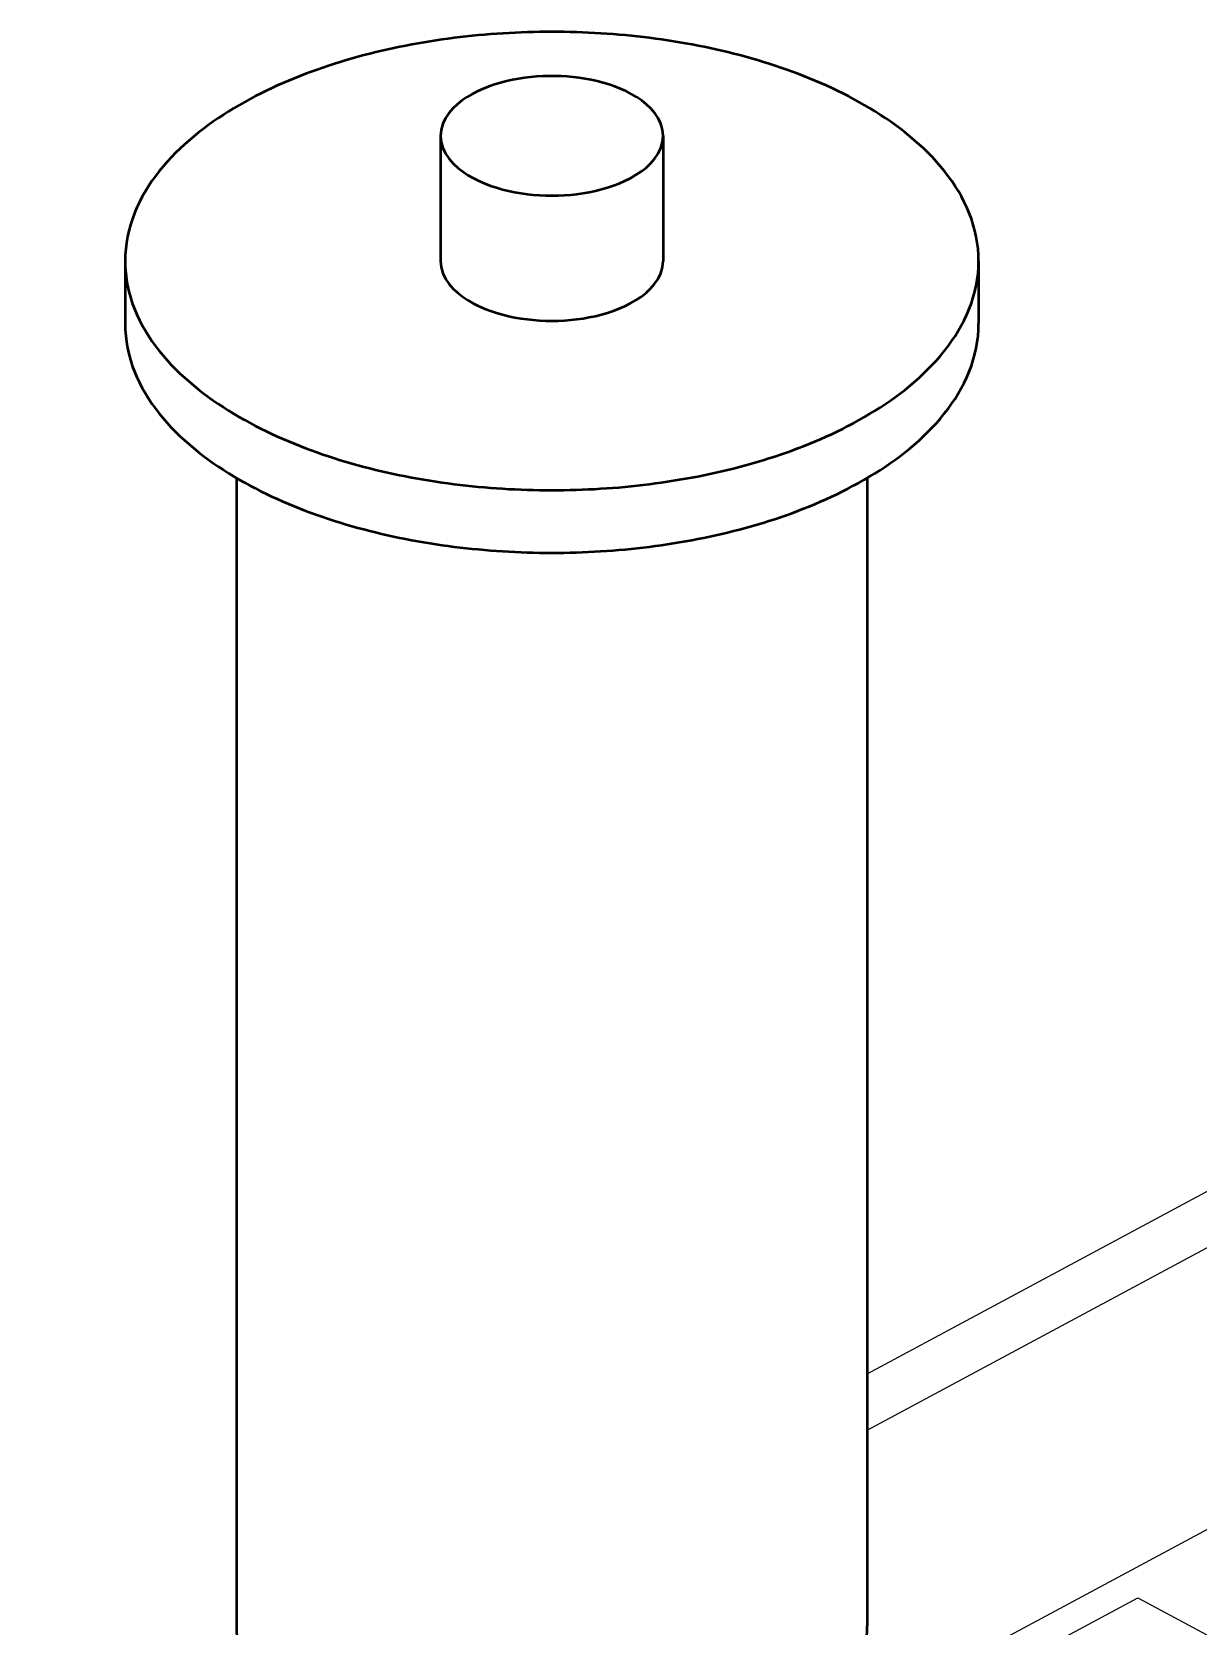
# Model space of a CAD drawing. Header units: millimetres. Extents: x 0 to 841, y 0 to 594.
# Drawn here: x 240.72 to 263.63, y 398.52 to 429.85 of the extents above; entities that cross this region are included whole.
import ezdxf

# ---------------------------------------------------------------- set-up
doc = ezdxf.new("R2010")
doc.units = ezdxf.units.MM
doc.layers.add('FINA', color=7, linetype='CONTINUOUS', lineweight=25)
doc.layers.add('VIS', color=7, linetype='CONTINUOUS', lineweight=50)

msp = doc.modelspace()

# ---------------------------------------------------------------- linework, layer by layer
at = {"layer": 'FINA'}
for points in [[(259.321, 425.346), (259.318, 425.466), (259.309, 425.586), (259.294, 425.706), (259.273, 425.824), (259.247, 425.942), (259.215, 426.058), (259.178, 426.172), (259.136, 426.285), (259.089, 426.396), (259.038, 426.505), (258.982, 426.612), (258.923, 426.716), (258.859, 426.819), (258.792, 426.919), (258.722, 427.016), (258.649, 427.112), (258.572, 427.205), (258.493, 427.296), (258.412, 427.384), (258.328, 427.471), (258.242, 427.555), (258.154, 427.637), (258.064, 427.717), (257.972, 427.795), (257.878, 427.87), (257.783, 427.944), (257.687, 428.016), (257.589, 428.086), (257.489, 428.154), (257.389, 428.22), (257.287, 428.285), (257.185, 428.348), (257.081, 428.409), (256.976, 428.468), (256.871, 428.526), (256.764, 428.582), (256.657, 428.637), (256.549, 428.69), (256.44, 428.742), (256.331, 428.792), (256.221, 428.841), (256.11, 428.888), (255.999, 428.935), (255.887, 428.979), (255.775, 429.023), (255.662, 429.065), (255.549, 429.105), (255.435, 429.145), (255.321, 429.183), (255.206, 429.22), (255.091, 429.256), (254.976, 429.291), (254.86, 429.324), (254.745, 429.357), (254.628, 429.388), (254.512, 429.418), (254.395, 429.447), (254.278, 429.475), (254.16, 429.502), (254.043, 429.528), (253.925, 429.552), (253.807, 429.576), (253.689, 429.598), (253.57, 429.62), (253.452, 429.641), (253.333, 429.66), (253.214, 429.679), (253.095, 429.696), (252.975, 429.713), (252.856, 429.728), (252.737, 429.743), (252.617, 429.757), (252.497, 429.769), (252.377, 429.781), (252.258, 429.792), (252.138, 429.802), (252.018, 429.81), (251.897, 429.818), (251.777, 429.825), (251.657, 429.831), (251.537, 429.837), (251.416, 429.841), (251.296, 429.844), (251.176, 429.846), (251.055, 429.848), (250.935, 429.848), (250.814, 429.848), (250.694, 429.846), (250.574, 429.844), (250.453, 429.841), (250.333, 429.837), (250.213, 429.831), (250.093, 429.825), (249.972, 429.818), (249.852, 429.81), (249.732, 429.802), (249.612, 429.792), (249.492, 429.781), (249.372, 429.769), (249.253, 429.757), (249.133, 429.743), (249.014, 429.728), (248.894, 429.713), (248.775, 429.696), (248.656, 429.679), (248.537, 429.66), (248.418, 429.641), (248.3, 429.62), (248.181, 429.598), (248.063, 429.576), (247.945, 429.552), (247.827, 429.528), (247.709, 429.502), (247.592, 429.475), (247.475, 429.447), (247.358, 429.418), (247.242, 429.388), (247.125, 429.357), (247.009, 429.324), (246.894, 429.291), (246.778, 429.256), (246.663, 429.22), (246.549, 429.183), (246.435, 429.145), (246.321, 429.105), (246.208, 429.065), (246.095, 429.023), (245.983, 428.979), (245.871, 428.935), (245.76, 428.888), (245.649, 428.841), (245.539, 428.792), (245.43, 428.742), (245.321, 428.69), (245.213, 428.637), (245.106, 428.582), (244.999, 428.526), (244.894, 428.468), (244.789, 428.409), (244.685, 428.348), (244.582, 428.285), (244.481, 428.22), (244.38, 428.154), (244.281, 428.086), (244.183, 428.016), (244.087, 427.944), (243.991, 427.87), (243.898, 427.795), (243.806, 427.717), (243.716, 427.637), (243.628, 427.555), (243.542, 427.471), (243.458, 427.384), (243.376, 427.296), (243.297, 427.205), (243.221, 427.112), (243.148, 427.016), (243.077, 426.919), (243.01, 426.819), (242.947, 426.716), (242.887, 426.612), (242.832, 426.505), (242.78, 426.396), (242.734, 426.285), (242.692, 426.172), (242.655, 426.058), (242.623, 425.942), (242.597, 425.824), (242.576, 425.706), (242.561, 425.586), (242.552, 425.466), (242.549, 425.346)], [(253.122, 427.807), (253.111, 427.926), (253.078, 428.041), (253.027, 428.15), (252.961, 428.25), (252.883, 428.341), (252.796, 428.424), (252.702, 428.499), (252.603, 428.566), (252.5, 428.627), (252.393, 428.682), (252.284, 428.731), (252.172, 428.775), (252.058, 428.814), (251.943, 428.849), (251.827, 428.879), (251.71, 428.905), (251.592, 428.927), (251.473, 428.945), (251.354, 428.959), (251.235, 428.97), (251.115, 428.977), (250.995, 428.981), (250.875, 428.981), (250.755, 428.977), (250.635, 428.97), (250.515, 428.959), (250.396, 428.945), (250.278, 428.927), (250.16, 428.905), (250.042, 428.879), (249.926, 428.849), (249.811, 428.814), (249.698, 428.775), (249.586, 428.731), (249.477, 428.682), (249.37, 428.627), (249.266, 428.566), (249.167, 428.499), (249.074, 428.424), (248.987, 428.341), (248.909, 428.25), (248.843, 428.15), (248.791, 428.041), (248.759, 427.926), (248.747, 427.807)], [(248.747, 427.807), (248.759, 427.684), (248.793, 427.567), (248.847, 427.456), (248.916, 427.355), (248.997, 427.262), (249.087, 427.178), (249.183, 427.103), (249.286, 427.035), (249.392, 426.974), (249.502, 426.919), (249.615, 426.87), (249.73, 426.826), (249.847, 426.788), (249.965, 426.754), (250.084, 426.725), (250.204, 426.7), (250.325, 426.679), (250.447, 426.662), (250.569, 426.649), (250.692, 426.639), (250.814, 426.634), (250.937, 426.632), (251.06, 426.634), (251.183, 426.64), (251.305, 426.649), (251.428, 426.662), (251.549, 426.679), (251.67, 426.7), (251.791, 426.726), (251.91, 426.755), (252.028, 426.789), (252.145, 426.828), (252.259, 426.872), (252.372, 426.921), (252.482, 426.976)], [(248.747, 427.807), (248.747, 425.346)], [(252.482, 426.976), (252.588, 427.037), (252.689, 427.105), (252.786, 427.18), (252.875, 427.264), (252.955, 427.356), (253.024, 427.458), (253.077, 427.568), (253.111, 427.685), (253.122, 427.807)], [(253.122, 427.807), (253.122, 425.346)], [(242.549, 425.346), (242.552, 425.226), (242.561, 425.106), (242.576, 424.986), (242.596, 424.868), (242.623, 424.75), (242.654, 424.634), (242.691, 424.52), (242.733, 424.407), (242.78, 424.296), (242.832, 424.187), (242.887, 424.08), (242.947, 423.976), (243.01, 423.874), (243.077, 423.774), (243.147, 423.676), (243.221, 423.58), (243.297, 423.487), (243.376, 423.397), (243.457, 423.308), (243.541, 423.222), (243.627, 423.137), (243.715, 423.055), (243.805, 422.976), (243.897, 422.898), (243.99, 422.822), (244.085, 422.748), (244.182, 422.676), (244.28, 422.606), (244.379, 422.538), (244.48, 422.472), (244.581, 422.407), (244.684, 422.345), (244.787, 422.284), (244.892, 422.224), (244.998, 422.166), (245.104, 422.11), (245.211, 422.055), (245.319, 422.002), (245.428, 421.95), (245.537, 421.9), (245.647, 421.851), (245.758, 421.804), (245.869, 421.758), (245.981, 421.713), (246.093, 421.67), (246.206, 421.628), (246.319, 421.587), (246.433, 421.547), (246.547, 421.509), (246.661, 421.472), (246.776, 421.436), (246.891, 421.402), (247.007, 421.368), (247.123, 421.336), (247.239, 421.304), (247.355, 421.274), (247.472, 421.245), (247.589, 421.217), (247.707, 421.191), (247.824, 421.165), (247.942, 421.14), (248.06, 421.116), (248.178, 421.094), (248.296, 421.072), (248.415, 421.052), (248.534, 421.032), (248.653, 421.013), (248.772, 420.996), (248.891, 420.979), (249.01, 420.964), (249.13, 420.949), (249.249, 420.935), (249.369, 420.923), (249.489, 420.911), (249.608, 420.9), (249.728, 420.89), (249.848, 420.881), (249.968, 420.873), (250.089, 420.866), (250.209, 420.86), (250.329, 420.855), (250.449, 420.851), (250.57, 420.848), (250.69, 420.845), (250.81, 420.844), (250.931, 420.843), (251.051, 420.844), (251.171, 420.845), (251.292, 420.848), (251.412, 420.851), (251.532, 420.855), (251.652, 420.86), (251.773, 420.866), (251.893, 420.873), (252.013, 420.881), (252.133, 420.89), (252.253, 420.899), (252.373, 420.91), (252.492, 420.922), (252.612, 420.934), (252.732, 420.948), (252.851, 420.963), (252.97, 420.978), (253.09, 420.995), (253.209, 421.012), (253.328, 421.031), (253.446, 421.05), (253.565, 421.071), (253.683, 421.092), (253.801, 421.115), (253.919, 421.138), (254.037, 421.163), (254.155, 421.189), (254.272, 421.215), (254.389, 421.243), (254.506, 421.272), (254.623, 421.302), (254.739, 421.333), (254.855, 421.366), (254.97, 421.399), (255.086, 421.434), (255.2, 421.469), (255.315, 421.506), (255.429, 421.545), (255.543, 421.584), (255.656, 421.625), (255.769, 421.667), (255.881, 421.71), (255.993, 421.755), (256.104, 421.801), (256.215, 421.848), (256.325, 421.897), (256.434, 421.947), (256.543, 421.998), (256.651, 422.051), (256.758, 422.106), (256.865, 422.162)], [(242.549, 425.346), (242.549, 424.115)], [(248.747, 425.346), (248.759, 425.224), (248.793, 425.106), (248.847, 424.995), (248.916, 424.894), (248.997, 424.801), (249.087, 424.718), (249.183, 424.642), (249.286, 424.574), (249.392, 424.513), (249.502, 424.458), (249.615, 424.409), (249.73, 424.366), (249.847, 424.327), (249.965, 424.293), (250.084, 424.264), (250.204, 424.239), (250.325, 424.218), (250.447, 424.201), (250.569, 424.188), (250.692, 424.179), (250.814, 424.173), (250.937, 424.171), (251.06, 424.173), (251.183, 424.179), (251.305, 424.188), (251.428, 424.201), (251.549, 424.219), (251.67, 424.24), (251.791, 424.265), (251.91, 424.294), (252.028, 424.328), (252.145, 424.367), (252.259, 424.411), (252.372, 424.46), (252.482, 424.515)], [(252.482, 424.515), (252.588, 424.576), (252.689, 424.644), (252.786, 424.72), (252.875, 424.803), (252.955, 424.895), (253.024, 424.997), (253.077, 425.107), (253.111, 425.224), (253.122, 425.346)], [(256.865, 422.162), (256.97, 422.22), (257.075, 422.279), (257.179, 422.341), (257.282, 422.403), (257.384, 422.468), (257.485, 422.534), (257.584, 422.602), (257.682, 422.672), (257.779, 422.744), (257.875, 422.818), (257.968, 422.894), (258.06, 422.972), (258.151, 423.052), (258.239, 423.134), (258.325, 423.218), (258.409, 423.305), (258.491, 423.393), (258.57, 423.484), (258.647, 423.577), (258.72, 423.673), (258.791, 423.771), (258.858, 423.871), (258.922, 423.973), (258.981, 424.078), (259.037, 424.185), (259.089, 424.294), (259.136, 424.405), (259.178, 424.518), (259.215, 424.633), (259.247, 424.749), (259.273, 424.867), (259.294, 424.985), (259.309, 425.105), (259.318, 425.225), (259.321, 425.346)], [(259.321, 425.346), (259.321, 424.115)], [(242.549, 424.115), (242.552, 423.995), (242.561, 423.875), (242.576, 423.756), (242.596, 423.637), (242.623, 423.52), (242.654, 423.404), (242.691, 423.289), (242.733, 423.176), (242.78, 423.066), (242.832, 422.957), (242.887, 422.85), (242.947, 422.745), (243.01, 422.643), (243.077, 422.543), (243.147, 422.445), (243.221, 422.35), (243.297, 422.257), (243.376, 422.166), (243.457, 422.078), (243.541, 421.991), (243.627, 421.907), (243.715, 421.825), (243.805, 421.745), (243.897, 421.667), (243.99, 421.592), (244.085, 421.518), (244.182, 421.446), (244.28, 421.376), (244.379, 421.308), (244.48, 421.242), (244.581, 421.177), (244.684, 421.114), (244.787, 421.053), (244.892, 420.994), (244.998, 420.936), (245.104, 420.88), (245.211, 420.825), (245.319, 420.772), (245.428, 420.72), (245.537, 420.67), (245.647, 420.621), (245.758, 420.574), (245.869, 420.528), (245.981, 420.483), (246.093, 420.439), (246.206, 420.397), (246.319, 420.357), (246.433, 420.317), (246.547, 420.279), (246.661, 420.242), (246.776, 420.206), (246.891, 420.171), (247.007, 420.138), (247.123, 420.105), (247.239, 420.074), (247.355, 420.044), (247.472, 420.015), (247.589, 419.987), (247.707, 419.96), (247.824, 419.934), (247.942, 419.91), (248.06, 419.886), (248.178, 419.863), (248.296, 419.842), (248.415, 419.821), (248.534, 419.802), (248.653, 419.783), (248.772, 419.765), (248.891, 419.749), (249.01, 419.733), (249.13, 419.719), (249.249, 419.705), (249.369, 419.692), (249.489, 419.681), (249.608, 419.67), (249.728, 419.66), (249.848, 419.651), (249.968, 419.643), (250.089, 419.636), (250.209, 419.63), (250.329, 419.625), (250.449, 419.621), (250.57, 419.617), (250.69, 419.615), (250.81, 419.614), (250.931, 419.613), (251.051, 419.614), (251.171, 419.615), (251.292, 419.617), (251.412, 419.62), (251.532, 419.625), (251.652, 419.63), (251.773, 419.636), (251.893, 419.643), (252.013, 419.65), (252.133, 419.659), (252.253, 419.669), (252.373, 419.68), (252.492, 419.691), (252.612, 419.704), (252.732, 419.718), (252.851, 419.732), (252.97, 419.748), (253.09, 419.764), (253.209, 419.782), (253.328, 419.8), (253.446, 419.82), (253.565, 419.84), (253.683, 419.862), (253.801, 419.884), (253.919, 419.908), (254.037, 419.933), (254.155, 419.958), (254.272, 419.985), (254.389, 420.013), (254.506, 420.042), (254.623, 420.072), (254.739, 420.103), (254.855, 420.135), (254.97, 420.169), (255.086, 420.203), (255.2, 420.239), (255.315, 420.276), (255.429, 420.314), (255.543, 420.354), (255.656, 420.394), (255.769, 420.436), (255.881, 420.48), (255.993, 420.524), (256.104, 420.57), (256.215, 420.618), (256.325, 420.666), (256.434, 420.716), (256.543, 420.768), (256.651, 420.821), (256.758, 420.876), (256.865, 420.932)], [(256.865, 420.932), (256.97, 420.99), (257.075, 421.049), (257.179, 421.11), (257.282, 421.173), (257.384, 421.238), (257.485, 421.304), (257.584, 421.372), (257.682, 421.442), (257.779, 421.514), (257.875, 421.588), (257.968, 421.664), (258.06, 421.742), (258.151, 421.821), (258.239, 421.904), (258.325, 421.988), (258.409, 422.074), (258.491, 422.163), (258.57, 422.254), (258.647, 422.347), (258.72, 422.442), (258.791, 422.54), (258.858, 422.64), (258.922, 422.743), (258.981, 422.848), (259.037, 422.955), (259.089, 423.064), (259.136, 423.175), (259.178, 423.288), (259.215, 423.402), (259.247, 423.519), (259.273, 423.636), (259.294, 423.755), (259.309, 423.875), (259.318, 423.995), (259.321, 424.115)], [(244.737, 421.083), (244.737, 398.523)], [(257.133, 421.083), (257.133, 398.523)], [(257.133, 403.483), (270.453, 410.635)], [(257.133, 402.376), (270.453, 409.527)], [(219.498, 376.633), (272.149, 404.901)], [(219.498, 376.018), (262.449, 399.078)], [(262.449, 399.078), (268.637, 395.756)], [(244.737, 398.523), (244.741, 398.403), (244.753, 398.283), (244.773, 398.164), (244.801, 398.046), (244.836, 397.931), (244.878, 397.817), (244.926, 397.707), (244.981, 397.599), (245.041, 397.494), (245.106, 397.392), (245.175, 397.294), (245.249, 397.198), (245.327, 397.106), (245.408, 397.017), (245.493, 396.93), (245.58, 396.847), (245.671, 396.767), (245.763, 396.689), (245.858, 396.614), (245.955, 396.542), (246.053, 396.473), (246.154, 396.406)], [(255.716, 396.406), (255.816, 396.473), (255.915, 396.542), (256.012, 396.614), (256.107, 396.689), (256.199, 396.767), (256.289, 396.847), (256.377, 396.93), (256.461, 397.017), (256.543, 397.106), (256.621, 397.198), (256.694, 397.294), (256.764, 397.392), (256.829, 397.494), (256.889, 397.599), (256.944, 397.707), (256.992, 397.817), (257.034, 397.931), (257.069, 398.046), (257.097, 398.164), (257.117, 398.283), (257.129, 398.403), (257.133, 398.523)]]:
    msp.add_lwpolyline(points, dxfattribs=at)
at = {"layer": 'VIS'}
for points in [[(259.321, 425.346), (259.318, 425.466), (259.309, 425.586), (259.294, 425.706), (259.273, 425.824), (259.247, 425.942), (259.215, 426.058), (259.178, 426.172), (259.136, 426.285), (259.089, 426.396), (259.038, 426.505), (258.982, 426.612), (258.923, 426.716), (258.859, 426.819), (258.792, 426.919), (258.722, 427.016), (258.649, 427.112), (258.572, 427.205), (258.493, 427.296), (258.412, 427.384), (258.328, 427.471), (258.242, 427.555), (258.154, 427.637), (258.064, 427.717), (257.972, 427.795), (257.878, 427.87), (257.783, 427.944), (257.687, 428.016), (257.589, 428.086), (257.489, 428.154), (257.389, 428.22), (257.287, 428.285), (257.185, 428.348), (257.081, 428.409), (256.976, 428.468), (256.871, 428.526), (256.764, 428.582), (256.657, 428.637), (256.549, 428.69), (256.44, 428.742), (256.331, 428.792), (256.221, 428.841), (256.11, 428.888), (255.999, 428.935), (255.887, 428.979), (255.775, 429.023), (255.662, 429.065), (255.549, 429.105), (255.435, 429.145), (255.321, 429.183), (255.206, 429.22), (255.091, 429.256), (254.976, 429.291), (254.86, 429.324), (254.745, 429.357), (254.628, 429.388), (254.512, 429.418), (254.395, 429.447), (254.278, 429.475), (254.16, 429.502), (254.043, 429.528), (253.925, 429.552), (253.807, 429.576), (253.689, 429.598), (253.57, 429.62), (253.452, 429.641), (253.333, 429.66), (253.214, 429.679), (253.095, 429.696), (252.975, 429.713), (252.856, 429.728), (252.737, 429.743), (252.617, 429.757), (252.497, 429.769), (252.377, 429.781), (252.258, 429.792), (252.138, 429.802), (252.018, 429.81), (251.897, 429.818), (251.777, 429.825), (251.657, 429.831), (251.537, 429.837), (251.416, 429.841), (251.296, 429.844), (251.176, 429.846), (251.055, 429.848), (250.935, 429.848), (250.814, 429.848), (250.694, 429.846), (250.574, 429.844), (250.453, 429.841), (250.333, 429.837), (250.213, 429.831), (250.093, 429.825), (249.972, 429.818), (249.852, 429.81), (249.732, 429.802), (249.612, 429.792), (249.492, 429.781), (249.372, 429.769), (249.253, 429.757), (249.133, 429.743), (249.014, 429.728), (248.894, 429.713), (248.775, 429.696), (248.656, 429.679), (248.537, 429.66), (248.418, 429.641), (248.3, 429.62), (248.181, 429.598), (248.063, 429.576), (247.945, 429.552), (247.827, 429.528), (247.709, 429.502), (247.592, 429.475), (247.475, 429.447), (247.358, 429.418), (247.242, 429.388), (247.125, 429.357), (247.009, 429.324), (246.894, 429.291), (246.778, 429.256), (246.663, 429.22), (246.549, 429.183), (246.435, 429.145), (246.321, 429.105), (246.208, 429.065), (246.095, 429.023), (245.983, 428.979), (245.871, 428.935), (245.76, 428.888), (245.649, 428.841), (245.539, 428.792), (245.43, 428.742), (245.321, 428.69), (245.213, 428.637), (245.106, 428.582), (244.999, 428.526), (244.894, 428.468), (244.789, 428.409), (244.685, 428.348), (244.582, 428.285), (244.481, 428.22), (244.38, 428.154), (244.281, 428.086), (244.183, 428.016), (244.087, 427.944), (243.991, 427.87), (243.898, 427.795), (243.806, 427.717), (243.716, 427.637), (243.628, 427.555), (243.542, 427.471), (243.458, 427.384), (243.376, 427.296), (243.297, 427.205), (243.221, 427.112), (243.148, 427.016), (243.077, 426.919), (243.01, 426.819), (242.947, 426.716), (242.887, 426.612), (242.832, 426.505), (242.78, 426.396), (242.734, 426.285), (242.692, 426.172), (242.655, 426.058), (242.623, 425.942), (242.597, 425.824), (242.576, 425.706), (242.561, 425.586), (242.552, 425.466), (242.549, 425.346)], [(253.122, 427.807), (253.111, 427.926), (253.078, 428.041), (253.027, 428.15), (252.961, 428.25), (252.883, 428.341), (252.796, 428.424), (252.702, 428.499), (252.603, 428.566), (252.5, 428.627), (252.393, 428.682), (252.284, 428.731), (252.172, 428.775), (252.058, 428.814), (251.943, 428.849), (251.827, 428.879), (251.71, 428.905), (251.592, 428.927), (251.473, 428.945), (251.354, 428.959), (251.235, 428.97), (251.115, 428.977), (250.995, 428.981), (250.875, 428.981), (250.755, 428.977), (250.635, 428.97), (250.515, 428.959), (250.396, 428.945), (250.278, 428.927), (250.16, 428.905), (250.042, 428.879), (249.926, 428.849), (249.811, 428.814), (249.698, 428.775), (249.586, 428.731), (249.477, 428.682), (249.37, 428.627), (249.266, 428.566), (249.167, 428.499), (249.074, 428.424), (248.987, 428.341), (248.909, 428.25), (248.843, 428.15), (248.791, 428.041), (248.759, 427.926), (248.747, 427.807)], [(248.747, 427.807), (248.759, 427.684), (248.793, 427.567), (248.847, 427.456), (248.916, 427.355), (248.997, 427.262), (249.087, 427.178), (249.183, 427.103), (249.286, 427.035), (249.392, 426.974), (249.502, 426.919), (249.615, 426.87), (249.73, 426.826), (249.847, 426.788), (249.965, 426.754), (250.084, 426.725), (250.204, 426.7), (250.325, 426.679), (250.447, 426.662), (250.569, 426.649), (250.692, 426.639), (250.814, 426.634), (250.937, 426.632), (251.06, 426.634), (251.183, 426.64), (251.305, 426.649), (251.428, 426.662), (251.549, 426.679), (251.67, 426.7), (251.791, 426.726), (251.91, 426.755), (252.028, 426.789), (252.145, 426.828), (252.259, 426.872), (252.372, 426.921), (252.482, 426.976)], [(248.747, 427.807), (248.747, 425.346)], [(252.482, 426.976), (252.588, 427.037), (252.689, 427.105), (252.786, 427.18), (252.875, 427.264), (252.955, 427.356), (253.024, 427.458), (253.077, 427.568), (253.111, 427.685), (253.122, 427.807)], [(253.122, 427.807), (253.122, 425.346)], [(242.549, 425.346), (242.552, 425.226), (242.561, 425.106), (242.576, 424.986), (242.596, 424.868), (242.623, 424.75), (242.654, 424.634), (242.691, 424.52), (242.733, 424.407), (242.78, 424.296), (242.832, 424.187), (242.887, 424.08), (242.947, 423.976), (243.01, 423.874), (243.077, 423.774), (243.147, 423.676), (243.221, 423.58), (243.297, 423.487), (243.376, 423.397), (243.457, 423.308), (243.541, 423.222), (243.627, 423.137), (243.715, 423.055), (243.805, 422.976), (243.897, 422.898), (243.99, 422.822), (244.085, 422.748), (244.182, 422.676), (244.28, 422.606), (244.379, 422.538), (244.48, 422.472), (244.581, 422.407), (244.684, 422.345), (244.787, 422.284), (244.892, 422.224), (244.998, 422.166), (245.104, 422.11), (245.211, 422.055), (245.319, 422.002), (245.428, 421.95), (245.537, 421.9), (245.647, 421.851), (245.758, 421.804), (245.869, 421.758), (245.981, 421.713), (246.093, 421.67), (246.206, 421.628), (246.319, 421.587), (246.433, 421.547), (246.547, 421.509), (246.661, 421.472), (246.776, 421.436), (246.891, 421.402), (247.007, 421.368), (247.123, 421.336), (247.239, 421.304), (247.355, 421.274), (247.472, 421.245), (247.589, 421.217), (247.707, 421.191), (247.824, 421.165), (247.942, 421.14), (248.06, 421.116), (248.178, 421.094), (248.296, 421.072), (248.415, 421.052), (248.534, 421.032), (248.653, 421.013), (248.772, 420.996), (248.891, 420.979), (249.01, 420.964), (249.13, 420.949), (249.249, 420.935), (249.369, 420.923), (249.489, 420.911), (249.608, 420.9), (249.728, 420.89), (249.848, 420.881), (249.968, 420.873), (250.089, 420.866), (250.209, 420.86), (250.329, 420.855), (250.449, 420.851), (250.57, 420.848), (250.69, 420.845), (250.81, 420.844), (250.931, 420.843), (251.051, 420.844), (251.171, 420.845), (251.292, 420.848), (251.412, 420.851), (251.532, 420.855), (251.652, 420.86), (251.773, 420.866), (251.893, 420.873), (252.013, 420.881), (252.133, 420.89), (252.253, 420.899), (252.373, 420.91), (252.492, 420.922), (252.612, 420.934), (252.732, 420.948), (252.851, 420.963), (252.97, 420.978), (253.09, 420.995), (253.209, 421.012), (253.328, 421.031), (253.446, 421.05), (253.565, 421.071), (253.683, 421.092), (253.801, 421.115), (253.919, 421.138), (254.037, 421.163), (254.155, 421.189), (254.272, 421.215), (254.389, 421.243), (254.506, 421.272), (254.623, 421.302), (254.739, 421.333), (254.855, 421.366), (254.97, 421.399), (255.086, 421.434), (255.2, 421.469), (255.315, 421.506), (255.429, 421.545), (255.543, 421.584), (255.656, 421.625), (255.769, 421.667), (255.881, 421.71), (255.993, 421.755), (256.104, 421.801), (256.215, 421.848), (256.325, 421.897), (256.434, 421.947), (256.543, 421.998), (256.651, 422.051), (256.758, 422.106), (256.865, 422.162)], [(242.549, 425.346), (242.549, 424.115)], [(248.747, 425.346), (248.759, 425.224), (248.793, 425.106), (248.847, 424.995), (248.916, 424.894), (248.997, 424.801), (249.087, 424.718), (249.183, 424.642), (249.286, 424.574), (249.392, 424.513), (249.502, 424.458), (249.615, 424.409), (249.73, 424.366), (249.847, 424.327), (249.965, 424.293), (250.084, 424.264), (250.204, 424.239), (250.325, 424.218), (250.447, 424.201), (250.569, 424.188), (250.692, 424.179), (250.814, 424.173), (250.937, 424.171), (251.06, 424.173), (251.183, 424.179), (251.305, 424.188), (251.428, 424.201), (251.549, 424.219), (251.67, 424.24), (251.791, 424.265), (251.91, 424.294), (252.028, 424.328), (252.145, 424.367), (252.259, 424.411), (252.372, 424.46), (252.482, 424.515)], [(252.482, 424.515), (252.588, 424.576), (252.689, 424.644), (252.786, 424.72), (252.875, 424.803), (252.955, 424.895), (253.024, 424.997), (253.077, 425.107), (253.111, 425.224), (253.122, 425.346)], [(256.865, 422.162), (256.97, 422.22), (257.075, 422.279), (257.179, 422.341), (257.282, 422.403), (257.384, 422.468), (257.485, 422.534), (257.584, 422.602), (257.682, 422.672), (257.779, 422.744), (257.875, 422.818), (257.968, 422.894), (258.06, 422.972), (258.151, 423.052), (258.239, 423.134), (258.325, 423.218), (258.409, 423.305), (258.491, 423.393), (258.57, 423.484), (258.647, 423.577), (258.72, 423.673), (258.791, 423.771), (258.858, 423.871), (258.922, 423.973), (258.981, 424.078), (259.037, 424.185), (259.089, 424.294), (259.136, 424.405), (259.178, 424.518), (259.215, 424.633), (259.247, 424.749), (259.273, 424.867), (259.294, 424.985), (259.309, 425.105), (259.318, 425.225), (259.321, 425.346)], [(259.321, 425.346), (259.321, 424.115)], [(242.549, 424.115), (242.552, 423.995), (242.561, 423.875), (242.576, 423.756), (242.596, 423.637), (242.623, 423.52), (242.654, 423.404), (242.691, 423.289), (242.733, 423.176), (242.78, 423.066), (242.832, 422.957), (242.887, 422.85), (242.947, 422.745), (243.01, 422.643), (243.077, 422.543), (243.147, 422.445), (243.221, 422.35), (243.297, 422.257), (243.376, 422.166), (243.457, 422.078), (243.541, 421.991), (243.627, 421.907), (243.715, 421.825), (243.805, 421.745), (243.897, 421.667), (243.99, 421.592), (244.085, 421.518), (244.182, 421.446), (244.28, 421.376), (244.379, 421.308), (244.48, 421.242), (244.581, 421.177), (244.684, 421.114), (244.787, 421.053), (244.892, 420.994), (244.998, 420.936), (245.104, 420.88), (245.211, 420.825), (245.319, 420.772), (245.428, 420.72), (245.537, 420.67), (245.647, 420.621), (245.758, 420.574), (245.869, 420.528), (245.981, 420.483), (246.093, 420.439), (246.206, 420.397), (246.319, 420.357), (246.433, 420.317), (246.547, 420.279), (246.661, 420.242), (246.776, 420.206), (246.891, 420.171), (247.007, 420.138), (247.123, 420.105), (247.239, 420.074), (247.355, 420.044), (247.472, 420.015), (247.589, 419.987), (247.707, 419.96), (247.824, 419.934), (247.942, 419.91), (248.06, 419.886), (248.178, 419.863), (248.296, 419.842), (248.415, 419.821), (248.534, 419.802), (248.653, 419.783), (248.772, 419.765), (248.891, 419.749), (249.01, 419.733), (249.13, 419.719), (249.249, 419.705), (249.369, 419.692), (249.489, 419.681), (249.608, 419.67), (249.728, 419.66), (249.848, 419.651), (249.968, 419.643), (250.089, 419.636), (250.209, 419.63), (250.329, 419.625), (250.449, 419.621), (250.57, 419.617), (250.69, 419.615), (250.81, 419.614), (250.931, 419.613), (251.051, 419.614), (251.171, 419.615), (251.292, 419.617), (251.412, 419.62), (251.532, 419.625), (251.652, 419.63), (251.773, 419.636), (251.893, 419.643), (252.013, 419.65), (252.133, 419.659), (252.253, 419.669), (252.373, 419.68), (252.492, 419.691), (252.612, 419.704), (252.732, 419.718), (252.851, 419.732), (252.97, 419.748), (253.09, 419.764), (253.209, 419.782), (253.328, 419.8), (253.446, 419.82), (253.565, 419.84), (253.683, 419.862), (253.801, 419.884), (253.919, 419.908), (254.037, 419.933), (254.155, 419.958), (254.272, 419.985), (254.389, 420.013), (254.506, 420.042), (254.623, 420.072), (254.739, 420.103), (254.855, 420.135), (254.97, 420.169), (255.086, 420.203), (255.2, 420.239), (255.315, 420.276), (255.429, 420.314), (255.543, 420.354), (255.656, 420.394), (255.769, 420.436), (255.881, 420.48), (255.993, 420.524), (256.104, 420.57), (256.215, 420.618), (256.325, 420.666), (256.434, 420.716), (256.543, 420.768), (256.651, 420.821), (256.758, 420.876), (256.865, 420.932)], [(256.865, 420.932), (256.97, 420.99), (257.075, 421.049), (257.179, 421.11), (257.282, 421.173), (257.384, 421.238), (257.485, 421.304), (257.584, 421.372), (257.682, 421.442), (257.779, 421.514), (257.875, 421.588), (257.968, 421.664), (258.06, 421.742), (258.151, 421.821), (258.239, 421.904), (258.325, 421.988), (258.409, 422.074), (258.491, 422.163), (258.57, 422.254), (258.647, 422.347), (258.72, 422.442), (258.791, 422.54), (258.858, 422.64), (258.922, 422.743), (258.981, 422.848), (259.037, 422.955), (259.089, 423.064), (259.136, 423.175), (259.178, 423.288), (259.215, 423.402), (259.247, 423.519), (259.273, 423.636), (259.294, 423.755), (259.309, 423.875), (259.318, 423.995), (259.321, 424.115)], [(244.737, 421.083), (244.737, 398.523)], [(257.133, 421.083), (257.133, 398.523)], [(244.737, 398.523), (244.741, 398.403), (244.753, 398.283), (244.773, 398.164), (244.801, 398.046), (244.836, 397.931), (244.878, 397.817), (244.926, 397.707), (244.981, 397.599), (245.041, 397.494), (245.106, 397.392), (245.175, 397.294), (245.249, 397.198), (245.327, 397.106), (245.408, 397.017), (245.493, 396.93), (245.58, 396.847), (245.671, 396.767), (245.763, 396.689), (245.858, 396.614), (245.955, 396.542), (246.053, 396.473), (246.154, 396.406)], [(255.716, 396.406), (255.816, 396.473), (255.915, 396.542), (256.012, 396.614), (256.107, 396.689), (256.199, 396.767), (256.289, 396.847), (256.377, 396.93), (256.461, 397.017), (256.543, 397.106), (256.621, 397.198), (256.694, 397.294), (256.764, 397.392), (256.829, 397.494), (256.889, 397.599), (256.944, 397.707), (256.992, 397.817), (257.034, 397.931), (257.069, 398.046), (257.097, 398.164), (257.117, 398.283), (257.129, 398.403), (257.133, 398.523)]]:
    msp.add_lwpolyline(points, dxfattribs=at)

doc.saveas('drawing.dxf')
